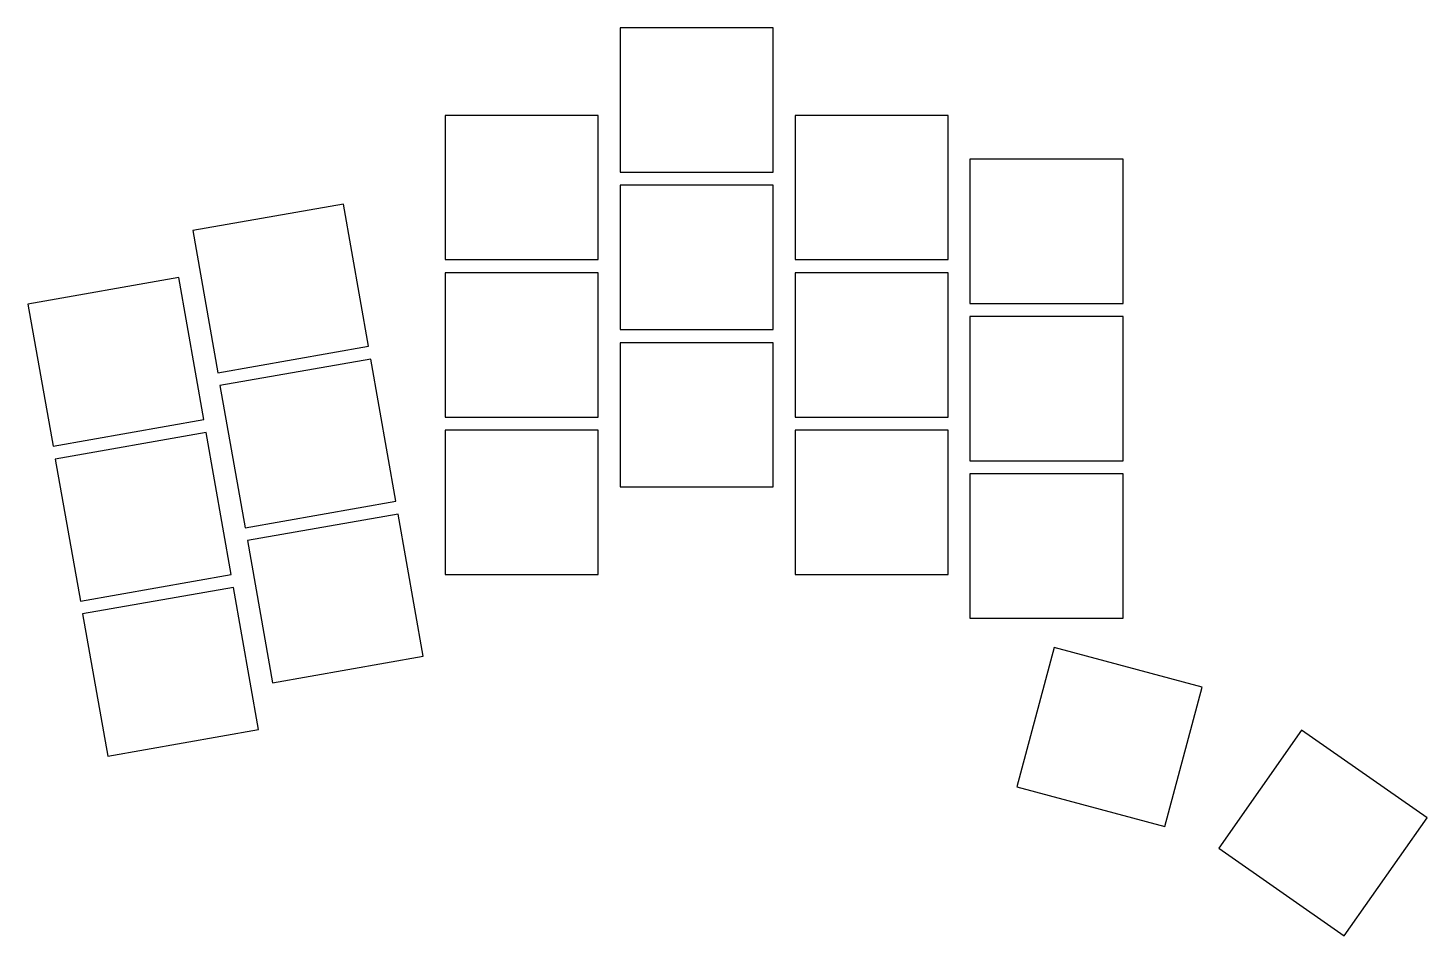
# Model space of a CAD drawing. Header units: millimetres. Extents: x -16 to 144, y -30 to 74.
import ezdxf

# ---------------------------------------------------------------- set-up
doc = ezdxf.new("R2010")
doc.units = ezdxf.units.MM

msp = doc.modelspace()

# ---------------------------------------------------------------- linework, layer by layer
for p, q in [((68.89, 73.64), (51.39, 73.64)), ((51.39, 73.64), (51.39, 57.14)), ((68.89, 57.14), (68.89, 73.64)), ((48.89, 63.64), (31.39, 63.64)), ((31.39, 63.64), (31.39, 47.14)), ((48.89, 47.14), (48.89, 63.64)), ((88.89, 63.64), (71.39, 63.64)), ((71.39, 63.64), (71.39, 47.14)), ((88.89, 47.14), (88.89, 63.64)), ((108.89, 58.64), (91.39, 58.64)), ((91.39, 58.64), (91.39, 42.14)), ((108.89, 42.14), (108.89, 58.64)), ((51.39, 57.14), (68.89, 57.14)), ((68.89, 55.64), (51.39, 55.64)), ((51.39, 55.64), (51.39, 39.14)), ((68.89, 39.14), (68.89, 55.64)), ((19.76, 53.49), (2.53, 50.46)), ((22.63, 37.24), (19.76, 53.49)), ((2.53, 50.46), (5.39, 34.21)), ((31.39, 47.14), (48.89, 47.14)), ((71.39, 47.14), (88.89, 47.14)), ((0.93, 45.1), (-16.3, 42.06)), ((3.8, 28.85), (0.93, 45.1)), ((48.89, 45.64), (31.39, 45.64)), ((31.39, 45.64), (31.39, 29.14)), ((48.89, 29.14), (48.89, 45.64)), ((88.89, 45.64), (71.39, 45.64)), ((71.39, 45.64), (71.39, 29.14)), ((88.89, 29.14), (88.89, 45.64)), ((-16.3, 42.06), (-13.44, 25.81)), ((91.39, 42.14), (108.89, 42.14)), ((108.89, 40.64), (91.39, 40.64)), ((91.39, 40.64), (91.39, 24.14)), ((108.89, 24.14), (108.89, 40.64)), ((51.39, 39.14), (68.89, 39.14)), ((5.39, 34.21), (22.63, 37.24)), ((68.89, 37.64), (51.39, 37.64)), ((51.39, 37.64), (51.39, 21.14)), ((68.89, 21.14), (68.89, 37.64)), ((22.89, 35.77), (5.65, 32.73)), ((25.75, 19.52), (22.89, 35.77)), ((5.65, 32.73), (8.52, 16.48)), ((-13.44, 25.81), (3.8, 28.85)), ((31.39, 29.14), (48.89, 29.14)), ((71.39, 29.14), (88.89, 29.14)), ((4.06, 27.37), (-13.18, 24.33)), ((6.92, 11.12), (4.06, 27.37)), ((48.89, 27.64), (31.39, 27.64)), ((31.39, 27.64), (31.39, 11.14)), ((48.89, 11.14), (48.89, 27.64)), ((88.89, 27.64), (71.39, 27.64)), ((71.39, 27.64), (71.39, 11.14)), ((88.89, 11.14), (88.89, 27.64)), ((-13.18, 24.33), (-10.31, 8.08)), ((91.39, 24.14), (108.89, 24.14)), ((108.89, 22.64), (91.39, 22.64)), ((91.39, 22.64), (91.39, 6.14)), ((108.89, 6.14), (108.89, 22.64)), ((51.39, 21.14), (68.89, 21.14)), ((8.52, 16.48), (25.75, 19.52)), ((26.01, 18.04), (8.78, 15)), ((28.88, 1.79), (26.01, 18.04)), ((8.78, 15), (11.64, -1.25)), ((-10.31, 8.08), (6.92, 11.12)), ((7.18, 9.64), (-10.05, 6.61)), ((10.05, -6.61), (7.18, 9.64)), ((31.39, 11.14), (48.89, 11.14)), ((71.39, 11.14), (88.89, 11.14)), ((-10.05, 6.61), (-7.18, -9.64)), ((91.39, 6.14), (108.89, 6.14)), ((11.64, -1.25), (28.88, 1.79)), ((101.02, 2.78), (96.75, -13.16)), ((117.93, -1.75), (101.02, 2.78)), ((113.66, -17.69), (117.93, -1.75)), ((-7.18, -9.64), (10.05, -6.61)), ((129.3, -6.67), (119.84, -20.19)), ((143.64, -16.71), (129.3, -6.67)), ((96.75, -13.16), (113.66, -17.69)), ((134.17, -30.22), (143.64, -16.71)), ((119.84, -20.19), (134.17, -30.22))]:
    msp.add_line(p, q)

doc.saveas('drawing.dxf')
